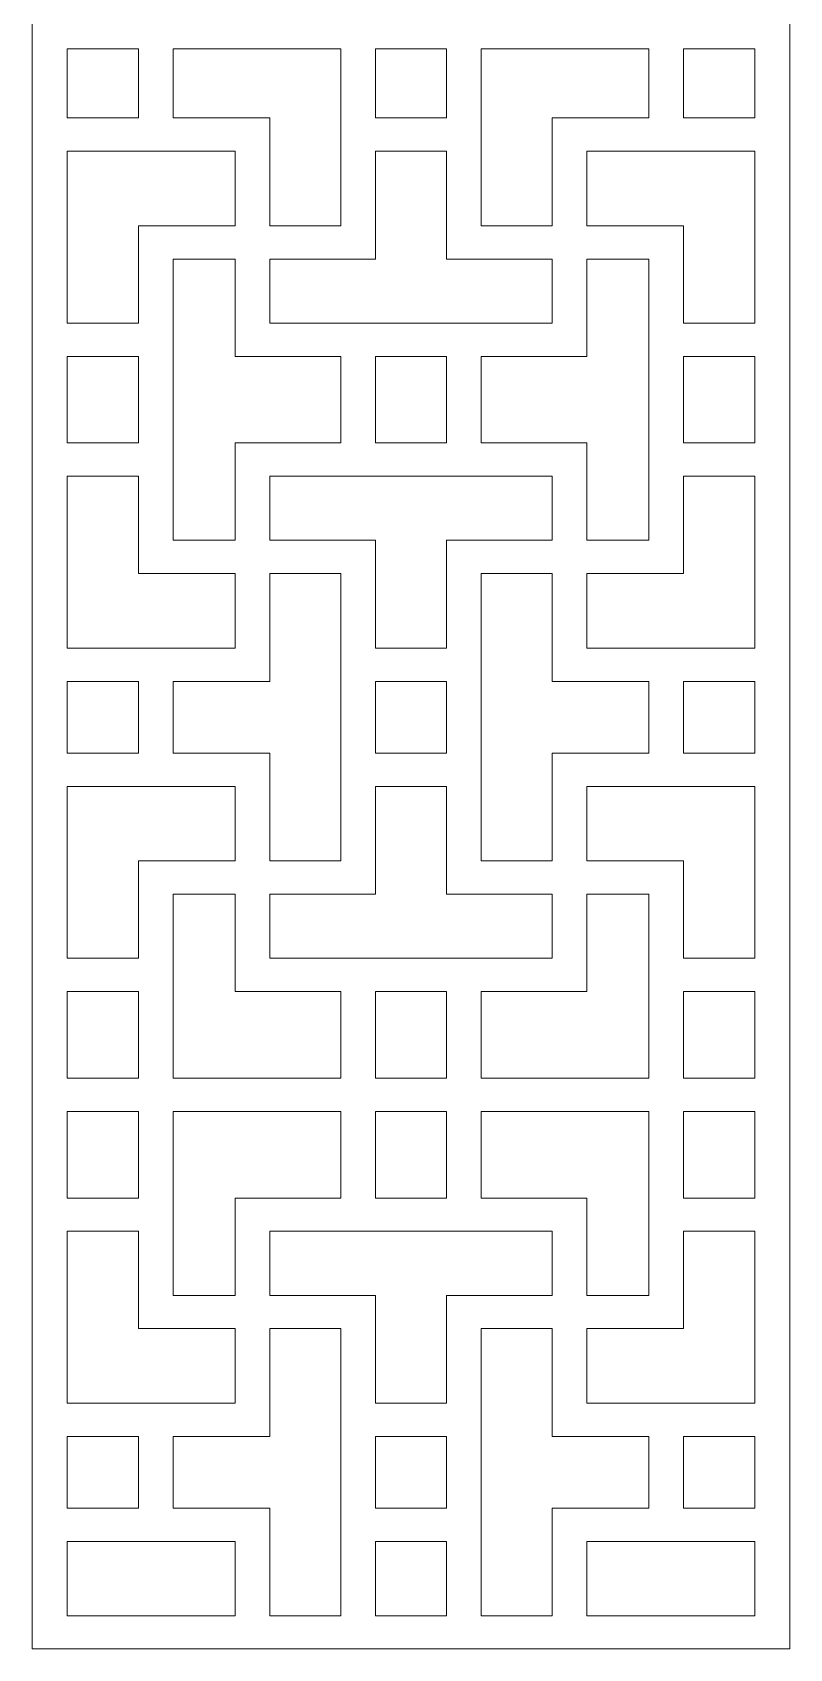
# Model space of a CAD drawing. Header units: centimetres. Extents: x -9.9 to -2, y -14.3 to 14.4.
# Drawn here: x -4.95 to -2.04, y -14.31 to -8.1 of the extents above; entities that cross this region are included whole.
import ezdxf

# ---------------------------------------------------------------- set-up
doc = ezdxf.new("R2010")
doc.units = ezdxf.units.CM
doc.header["$MEASUREMENT"] = 0
doc.layers.add('layer 1', color=7, linetype='Continuous')

msp = doc.modelspace()

# ---------------------------------------------------------------- linework, layer by layer
at = {"layer": 'layer 1', "color": 242, "lineweight": 9}
for points, knots in [([(-2.04274, -14.31177), (-2.04274, -14.31177), (-4.9542, -14.31177), (-4.9542, -14.31177), (-4.9542, -14.31177), (-4.9542, -14.31177), (-4.9542, 14.43681), (-4.9542, 14.43681), (-4.9542, 14.43681), (-4.9542, 14.43681), (-2.04274, 14.43681), (-2.04274, 14.43681), (-2.04274, 14.43681), (-2.04274, 14.43681), (-2.04274, -14.31177), (-2.04274, -14.31177)], [0, 0, 0, 0, 0.2, 0.2, 0.2, 0.2, 0.4, 0.4, 0.4, 0.4, 0.6, 0.6, 0.6, 0.6, 1, 1, 1, 1]), ([(-4.54567, -8.16564), (-4.54567, -8.16564), (-4.54567, -8.43054), (-4.54567, -8.43054), (-4.54567, -8.43054), (-4.54567, -8.43054), (-4.82065, -8.43054), (-4.82065, -8.43054), (-4.82065, -8.43054), (-4.82065, -8.43054), (-4.82065, -8.16564), (-4.82065, -8.16564), (-4.82065, -8.16564), (-4.82065, -8.16564), (-4.54567, -8.16564), (-4.54567, -8.16564)], [0, 0, 0, 0, 0.2, 0.2, 0.2, 0.2, 0.4, 0.4, 0.4, 0.4, 0.6, 0.6, 0.6, 0.6, 1, 1, 1, 1]), ([(-3.76856, -8.16564), (-3.76856, -8.16564), (-3.76856, -8.84498), (-3.76856, -8.84498), (-3.76856, -8.84498), (-3.76856, -8.84498), (-4.04064, -8.84498), (-4.04064, -8.84498), (-4.04064, -8.84498), (-4.04064, -8.84498), (-4.04064, -8.55845), (-4.04064, -8.55845), (-4.04064, -8.55845), (-4.04064, -8.55845), (-4.04064, -8.43054), (-4.04064, -8.43054), (-4.04064, -8.43054), (-4.04064, -8.43054), (-4.17419, -8.43054), (-4.17419, -8.43054), (-4.17419, -8.43054), (-4.17419, -8.43054), (-4.41212, -8.43054), (-4.41212, -8.43054), (-4.41212, -8.43054), (-4.41212, -8.43054), (-4.41212, -8.16564), (-4.41212, -8.16564), (-4.41212, -8.16564), (-4.41212, -8.16564), (-3.76856, -8.16564), (-3.76856, -8.16564)], [0, 0, 0, 0, 0.1111111, 0.1111111, 0.1111111, 0.1111111, 0.2222222, 0.2222222, 0.2222222, 0.2222222, 0.3333333, 0.3333333, 0.3333333, 0.3333333, 0.4444444, 0.4444444, 0.4444444, 0.4444444, 0.5555556, 0.5555556, 0.5555556, 0.5555556, 0.6666667, 0.6666667, 0.6666667, 0.6666667, 0.7777778, 0.7777778, 0.7777778, 0.7777778, 1, 1, 1, 1]), ([(-3.36193, -8.16564), (-3.36193, -8.16564), (-3.36193, -8.43054), (-3.36193, -8.43054), (-3.36193, -8.43054), (-3.36193, -8.43054), (-3.63501, -8.43054), (-3.63501, -8.43054), (-3.63501, -8.43054), (-3.63501, -8.43054), (-3.63501, -8.16564), (-3.63501, -8.16564), (-3.63501, -8.16564), (-3.63501, -8.16564), (-3.36193, -8.16564), (-3.36193, -8.16564)], [0, 0, 0, 0, 0.2, 0.2, 0.2, 0.2, 0.4, 0.4, 0.4, 0.4, 0.6, 0.6, 0.6, 0.6, 1, 1, 1, 1]), ([(-2.58481, -8.16564), (-2.58481, -8.16564), (-2.58481, -8.43054), (-2.58481, -8.43054), (-2.58481, -8.43054), (-2.58481, -8.43054), (-2.82274, -8.43054), (-2.82274, -8.43054), (-2.82274, -8.43054), (-2.82274, -8.43054), (-2.95629, -8.43054), (-2.95629, -8.43054), (-2.95629, -8.43054), (-2.95629, -8.43054), (-2.95629, -8.55845), (-2.95629, -8.55845), (-2.95629, -8.55845), (-2.95629, -8.55845), (-2.95629, -8.84498), (-2.95629, -8.84498), (-2.95629, -8.84498), (-2.95629, -8.84498), (-3.22838, -8.84498), (-3.22838, -8.84498), (-3.22838, -8.84498), (-3.22838, -8.84498), (-3.22838, -8.16564), (-3.22838, -8.16564), (-3.22838, -8.16564), (-3.22838, -8.16564), (-2.58481, -8.16564), (-2.58481, -8.16564)], [0, 0, 0, 0, 0.1111111, 0.1111111, 0.1111111, 0.1111111, 0.2222222, 0.2222222, 0.2222222, 0.2222222, 0.3333333, 0.3333333, 0.3333333, 0.3333333, 0.4444444, 0.4444444, 0.4444444, 0.4444444, 0.5555556, 0.5555556, 0.5555556, 0.5555556, 0.6666667, 0.6666667, 0.6666667, 0.6666667, 0.7777778, 0.7777778, 0.7777778, 0.7777778, 1, 1, 1, 1]), ([(-2.17629, -8.43054), (-2.17629, -8.43054), (-2.45126, -8.43054), (-2.45126, -8.43054), (-2.45126, -8.43054), (-2.45126, -8.43054), (-2.45126, -8.16564), (-2.45126, -8.16564), (-2.45126, -8.16564), (-2.45126, -8.16564), (-2.17629, -8.16564), (-2.17629, -8.16564), (-2.17629, -8.16564), (-2.17629, -8.16564), (-2.17629, -8.43054), (-2.17629, -8.43054)], [0, 0, 0, 0, 0.2, 0.2, 0.2, 0.2, 0.4, 0.4, 0.4, 0.4, 0.6, 0.6, 0.6, 0.6, 1, 1, 1, 1]), ([(-4.82065, -8.55845), (-4.82065, -8.55845), (-4.17419, -8.55845), (-4.17419, -8.55845), (-4.17419, -8.55845), (-4.17419, -8.55845), (-4.17419, -8.84498), (-4.17419, -8.84498), (-4.17419, -8.84498), (-4.17419, -8.84498), (-4.41212, -8.84498), (-4.41212, -8.84498), (-4.41212, -8.84498), (-4.41212, -8.84498), (-4.50039, -8.84498), (-4.50039, -8.84498), (-4.50039, -8.84498), (-4.50039, -8.84498), (-4.54567, -8.84498), (-4.54567, -8.84498), (-4.54567, -8.84498), (-4.54567, -8.84498), (-4.54567, -9.219), (-4.54567, -9.219), (-4.54567, -9.219), (-4.54567, -9.219), (-4.82065, -9.219), (-4.82065, -9.219), (-4.82065, -9.219), (-4.82065, -9.219), (-4.82065, -8.55845), (-4.82065, -8.55845)], [0, 0, 0, 0, 0.1111111, 0.1111111, 0.1111111, 0.1111111, 0.2222222, 0.2222222, 0.2222222, 0.2222222, 0.3333333, 0.3333333, 0.3333333, 0.3333333, 0.4444444, 0.4444444, 0.4444444, 0.4444444, 0.5555556, 0.5555556, 0.5555556, 0.5555556, 0.6666667, 0.6666667, 0.6666667, 0.6666667, 0.7777778, 0.7777778, 0.7777778, 0.7777778, 1, 1, 1, 1]), ([(-3.76856, -8.97288), (-3.76856, -8.97288), (-3.63501, -8.97288), (-3.63501, -8.97288), (-3.63501, -8.97288), (-3.63501, -8.97288), (-3.63501, -8.84498), (-3.63501, -8.84498), (-3.63501, -8.84498), (-3.63501, -8.84498), (-3.63501, -8.55845), (-3.63501, -8.55845), (-3.63501, -8.55845), (-3.63501, -8.55845), (-3.36193, -8.55845), (-3.36193, -8.55845), (-3.36193, -8.55845), (-3.36193, -8.55845), (-3.36193, -8.84498), (-3.36193, -8.84498), (-3.36193, -8.84498), (-3.36193, -8.84498), (-3.36193, -8.97288), (-3.36193, -8.97288), (-3.36193, -8.97288), (-3.36193, -8.97288), (-3.22838, -8.97288), (-3.22838, -8.97288), (-3.22838, -8.97288), (-3.22838, -8.97288), (-2.95629, -8.97288), (-2.95629, -8.97288), (-2.95629, -8.97288), (-2.95629, -8.97288), (-2.95629, -9.219), (-2.95629, -9.219), (-2.95629, -9.219), (-2.95629, -9.219), (-4.04064, -9.219), (-4.04064, -9.219), (-4.04064, -9.219), (-4.04064, -9.219), (-4.04064, -8.97288), (-4.04064, -8.97288), (-4.04064, -8.97288), (-4.04064, -8.97288), (-3.76856, -8.97288), (-3.76856, -8.97288)], [0, 0, 0, 0, 0.0769231, 0.0769231, 0.0769231, 0.0769231, 0.1538462, 0.1538462, 0.1538462, 0.1538462, 0.2307692, 0.2307692, 0.2307692, 0.2307692, 0.3076923, 0.3076923, 0.3076923, 0.3076923, 0.3846154, 0.3846154, 0.3846154, 0.3846154, 0.4615385, 0.4615385, 0.4615385, 0.4615385, 0.5384615, 0.5384615, 0.5384615, 0.5384615, 0.6153846, 0.6153846, 0.6153846, 0.6153846, 0.6923077, 0.6923077, 0.6923077, 0.6923077, 0.7692308, 0.7692308, 0.7692308, 0.7692308, 0.8461538, 0.8461538, 0.8461538, 0.8461538, 1, 1, 1, 1]), ([(-2.17629, -9.219), (-2.17629, -9.219), (-2.45126, -9.219), (-2.45126, -9.219), (-2.45126, -9.219), (-2.45126, -9.219), (-2.45126, -8.84498), (-2.45126, -8.84498), (-2.45126, -8.84498), (-2.45126, -8.84498), (-2.53049, -8.84498), (-2.53049, -8.84498), (-2.53049, -8.84498), (-2.53049, -8.84498), (-2.58481, -8.84498), (-2.58481, -8.84498), (-2.58481, -8.84498), (-2.58481, -8.84498), (-2.82274, -8.84498), (-2.82274, -8.84498), (-2.82274, -8.84498), (-2.82274, -8.84498), (-2.82274, -8.55845), (-2.82274, -8.55845), (-2.82274, -8.55845), (-2.82274, -8.55845), (-2.17629, -8.55845), (-2.17629, -8.55845), (-2.17629, -8.55845), (-2.17629, -8.55845), (-2.17629, -9.219), (-2.17629, -9.219)], [0, 0, 0, 0, 0.1111111, 0.1111111, 0.1111111, 0.1111111, 0.2222222, 0.2222222, 0.2222222, 0.2222222, 0.3333333, 0.3333333, 0.3333333, 0.3333333, 0.4444444, 0.4444444, 0.4444444, 0.4444444, 0.5555556, 0.5555556, 0.5555556, 0.5555556, 0.6666667, 0.6666667, 0.6666667, 0.6666667, 0.7777778, 0.7777778, 0.7777778, 0.7777778, 1, 1, 1, 1]), ([(-4.41212, -10.05347), (-4.41212, -10.05347), (-4.41212, -8.97288), (-4.41212, -8.97288), (-4.41212, -8.97288), (-4.41212, -8.97288), (-4.17419, -8.97288), (-4.17419, -8.97288), (-4.17419, -8.97288), (-4.17419, -8.97288), (-4.17419, -9.219), (-4.17419, -9.219), (-4.17419, -9.219), (-4.17419, -9.219), (-4.17419, -9.3469), (-4.17419, -9.3469), (-4.17419, -9.3469), (-4.17419, -9.3469), (-4.04064, -9.3469), (-4.04064, -9.3469), (-4.04064, -9.3469), (-4.04064, -9.3469), (-3.76856, -9.3469), (-3.76856, -9.3469), (-3.76856, -9.3469), (-3.76856, -9.3469), (-3.76856, -9.67945), (-3.76856, -9.67945), (-3.76856, -9.67945), (-3.76856, -9.67945), (-4.04064, -9.67945), (-4.04064, -9.67945), (-4.04064, -9.67945), (-4.04064, -9.67945), (-4.17419, -9.67945), (-4.17419, -9.67945), (-4.17419, -9.67945), (-4.17419, -9.67945), (-4.17419, -9.80735), (-4.17419, -9.80735), (-4.17419, -9.80735), (-4.17419, -9.80735), (-4.17419, -10.05347), (-4.17419, -10.05347), (-4.17419, -10.05347), (-4.17419, -10.05347), (-4.41212, -10.05347), (-4.41212, -10.05347)], [0, 0, 0, 0, 0.0769231, 0.0769231, 0.0769231, 0.0769231, 0.1538462, 0.1538462, 0.1538462, 0.1538462, 0.2307692, 0.2307692, 0.2307692, 0.2307692, 0.3076923, 0.3076923, 0.3076923, 0.3076923, 0.3846154, 0.3846154, 0.3846154, 0.3846154, 0.4615385, 0.4615385, 0.4615385, 0.4615385, 0.5384615, 0.5384615, 0.5384615, 0.5384615, 0.6153846, 0.6153846, 0.6153846, 0.6153846, 0.6923077, 0.6923077, 0.6923077, 0.6923077, 0.7692308, 0.7692308, 0.7692308, 0.7692308, 0.8461538, 0.8461538, 0.8461538, 0.8461538, 1, 1, 1, 1]), ([(-2.82274, -10.05347), (-2.82274, -10.05347), (-2.82274, -9.80735), (-2.82274, -9.80735), (-2.82274, -9.80735), (-2.82274, -9.80735), (-2.82274, -9.67945), (-2.82274, -9.67945), (-2.82274, -9.67945), (-2.82274, -9.67945), (-2.95629, -9.67945), (-2.95629, -9.67945), (-2.95629, -9.67945), (-2.95629, -9.67945), (-3.22838, -9.67945), (-3.22838, -9.67945), (-3.22838, -9.67945), (-3.22838, -9.67945), (-3.22838, -9.3469), (-3.22838, -9.3469), (-3.22838, -9.3469), (-3.22838, -9.3469), (-2.95629, -9.3469), (-2.95629, -9.3469), (-2.95629, -9.3469), (-2.95629, -9.3469), (-2.82274, -9.3469), (-2.82274, -9.3469), (-2.82274, -9.3469), (-2.82274, -9.3469), (-2.82274, -9.219), (-2.82274, -9.219), (-2.82274, -9.219), (-2.82274, -9.219), (-2.82274, -8.97288), (-2.82274, -8.97288), (-2.82274, -8.97288), (-2.82274, -8.97288), (-2.58481, -8.97288), (-2.58481, -8.97288), (-2.58481, -8.97288), (-2.58481, -8.97288), (-2.58481, -10.05347), (-2.58481, -10.05347), (-2.58481, -10.05347), (-2.58481, -10.05347), (-2.82274, -10.05347), (-2.82274, -10.05347)], [0, 0, 0, 0, 0.0769231, 0.0769231, 0.0769231, 0.0769231, 0.1538462, 0.1538462, 0.1538462, 0.1538462, 0.2307692, 0.2307692, 0.2307692, 0.2307692, 0.3076923, 0.3076923, 0.3076923, 0.3076923, 0.3846154, 0.3846154, 0.3846154, 0.3846154, 0.4615385, 0.4615385, 0.4615385, 0.4615385, 0.5384615, 0.5384615, 0.5384615, 0.5384615, 0.6153846, 0.6153846, 0.6153846, 0.6153846, 0.6923077, 0.6923077, 0.6923077, 0.6923077, 0.7692308, 0.7692308, 0.7692308, 0.7692308, 0.8461538, 0.8461538, 0.8461538, 0.8461538, 1, 1, 1, 1]), ([(-4.82065, -9.3469), (-4.82065, -9.3469), (-4.54567, -9.3469), (-4.54567, -9.3469), (-4.54567, -9.3469), (-4.54567, -9.3469), (-4.54567, -9.67945), (-4.54567, -9.67945), (-4.54567, -9.67945), (-4.54567, -9.67945), (-4.82065, -9.67945), (-4.82065, -9.67945), (-4.82065, -9.67945), (-4.82065, -9.67945), (-4.82065, -9.3469), (-4.82065, -9.3469)], [0, 0, 0, 0, 0.2, 0.2, 0.2, 0.2, 0.4, 0.4, 0.4, 0.4, 0.6, 0.6, 0.6, 0.6, 1, 1, 1, 1]), ([(-3.63501, -9.67945), (-3.63501, -9.67945), (-3.63501, -9.3469), (-3.63501, -9.3469), (-3.63501, -9.3469), (-3.63501, -9.3469), (-3.36193, -9.3469), (-3.36193, -9.3469), (-3.36193, -9.3469), (-3.36193, -9.3469), (-3.36193, -9.67945), (-3.36193, -9.67945), (-3.36193, -9.67945), (-3.36193, -9.67945), (-3.63501, -9.67945), (-3.63501, -9.67945)], [0, 0, 0, 0, 0.2, 0.2, 0.2, 0.2, 0.4, 0.4, 0.4, 0.4, 0.6, 0.6, 0.6, 0.6, 1, 1, 1, 1]), ([(-2.17629, -9.67945), (-2.17629, -9.67945), (-2.45126, -9.67945), (-2.45126, -9.67945), (-2.45126, -9.67945), (-2.45126, -9.67945), (-2.45126, -9.3469), (-2.45126, -9.3469), (-2.45126, -9.3469), (-2.45126, -9.3469), (-2.17629, -9.3469), (-2.17629, -9.3469), (-2.17629, -9.3469), (-2.17629, -9.3469), (-2.17629, -9.67945), (-2.17629, -9.67945)], [0, 0, 0, 0, 0.2, 0.2, 0.2, 0.2, 0.4, 0.4, 0.4, 0.4, 0.6, 0.6, 0.6, 0.6, 1, 1, 1, 1]), ([(-4.82065, -9.80735), (-4.82065, -9.80735), (-4.54567, -9.80735), (-4.54567, -9.80735), (-4.54567, -9.80735), (-4.54567, -9.80735), (-4.54567, -10.05347), (-4.54567, -10.05347), (-4.54567, -10.05347), (-4.54567, -10.05347), (-4.54567, -10.15171), (-4.54567, -10.15171), (-4.54567, -10.15171), (-4.54567, -10.15171), (-4.54567, -10.18137), (-4.54567, -10.18137), (-4.54567, -10.18137), (-4.54567, -10.18137), (-4.17419, -10.18137), (-4.17419, -10.18137), (-4.17419, -10.18137), (-4.17419, -10.18137), (-4.17419, -10.4679), (-4.17419, -10.4679), (-4.17419, -10.4679), (-4.17419, -10.4679), (-4.82065, -10.4679), (-4.82065, -10.4679), (-4.82065, -10.4679), (-4.82065, -10.4679), (-4.82065, -9.80735), (-4.82065, -9.80735)], [0, 0, 0, 0, 0.1111111, 0.1111111, 0.1111111, 0.1111111, 0.2222222, 0.2222222, 0.2222222, 0.2222222, 0.3333333, 0.3333333, 0.3333333, 0.3333333, 0.4444444, 0.4444444, 0.4444444, 0.4444444, 0.5555556, 0.5555556, 0.5555556, 0.5555556, 0.6666667, 0.6666667, 0.6666667, 0.6666667, 0.7777778, 0.7777778, 0.7777778, 0.7777778, 1, 1, 1, 1]), ([(-4.04064, -10.05347), (-4.04064, -10.05347), (-4.04064, -9.80735), (-4.04064, -9.80735), (-4.04064, -9.80735), (-4.04064, -9.80735), (-2.95629, -9.80735), (-2.95629, -9.80735), (-2.95629, -9.80735), (-2.95629, -9.80735), (-2.95629, -10.05347), (-2.95629, -10.05347), (-2.95629, -10.05347), (-2.95629, -10.05347), (-3.36193, -10.05347), (-3.36193, -10.05347), (-3.36193, -10.05347), (-3.36193, -10.05347), (-3.36193, -10.06517), (-3.36193, -10.06517), (-3.36193, -10.06517), (-3.36193, -10.06517), (-3.36193, -10.18137), (-3.36193, -10.18137), (-3.36193, -10.18137), (-3.36193, -10.18137), (-3.36193, -10.4679), (-3.36193, -10.4679), (-3.36193, -10.4679), (-3.36193, -10.4679), (-3.63501, -10.4679), (-3.63501, -10.4679), (-3.63501, -10.4679), (-3.63501, -10.4679), (-3.63501, -10.18137), (-3.63501, -10.18137), (-3.63501, -10.18137), (-3.63501, -10.18137), (-3.63501, -10.06517), (-3.63501, -10.06517), (-3.63501, -10.06517), (-3.63501, -10.06517), (-3.63501, -10.05347), (-3.63501, -10.05347), (-3.63501, -10.05347), (-3.63501, -10.05347), (-4.04064, -10.05347), (-4.04064, -10.05347)], [0, 0, 0, 0, 0.0769231, 0.0769231, 0.0769231, 0.0769231, 0.1538462, 0.1538462, 0.1538462, 0.1538462, 0.2307692, 0.2307692, 0.2307692, 0.2307692, 0.3076923, 0.3076923, 0.3076923, 0.3076923, 0.3846154, 0.3846154, 0.3846154, 0.3846154, 0.4615385, 0.4615385, 0.4615385, 0.4615385, 0.5384615, 0.5384615, 0.5384615, 0.5384615, 0.6153846, 0.6153846, 0.6153846, 0.6153846, 0.6923077, 0.6923077, 0.6923077, 0.6923077, 0.7692308, 0.7692308, 0.7692308, 0.7692308, 0.8461538, 0.8461538, 0.8461538, 0.8461538, 1, 1, 1, 1]), ([(-2.17629, -10.4679), (-2.17629, -10.4679), (-2.82274, -10.4679), (-2.82274, -10.4679), (-2.82274, -10.4679), (-2.82274, -10.4679), (-2.82274, -10.18137), (-2.82274, -10.18137), (-2.82274, -10.18137), (-2.82274, -10.18137), (-2.45126, -10.18137), (-2.45126, -10.18137), (-2.45126, -10.18137), (-2.45126, -10.18137), (-2.45126, -10.15171), (-2.45126, -10.15171), (-2.45126, -10.15171), (-2.45126, -10.15171), (-2.45126, -10.05347), (-2.45126, -10.05347), (-2.45126, -10.05347), (-2.45126, -10.05347), (-2.45126, -9.80735), (-2.45126, -9.80735), (-2.45126, -9.80735), (-2.45126, -9.80735), (-2.17629, -9.80735), (-2.17629, -9.80735), (-2.17629, -9.80735), (-2.17629, -9.80735), (-2.17629, -10.4679), (-2.17629, -10.4679)], [0, 0, 0, 0, 0.1111111, 0.1111111, 0.1111111, 0.1111111, 0.2222222, 0.2222222, 0.2222222, 0.2222222, 0.3333333, 0.3333333, 0.3333333, 0.3333333, 0.4444444, 0.4444444, 0.4444444, 0.4444444, 0.5555556, 0.5555556, 0.5555556, 0.5555556, 0.6666667, 0.6666667, 0.6666667, 0.6666667, 0.7777778, 0.7777778, 0.7777778, 0.7777778, 1, 1, 1, 1]), ([(-3.76856, -11.28537), (-3.76856, -11.28537), (-4.04064, -11.28537), (-4.04064, -11.28537), (-4.04064, -11.28537), (-4.04064, -11.28537), (-4.04064, -10.99884), (-4.04064, -10.99884), (-4.04064, -10.99884), (-4.04064, -10.99884), (-4.04064, -10.87093), (-4.04064, -10.87093), (-4.04064, -10.87093), (-4.04064, -10.87093), (-4.17419, -10.87093), (-4.17419, -10.87093), (-4.17419, -10.87093), (-4.17419, -10.87093), (-4.41212, -10.87093), (-4.41212, -10.87093), (-4.41212, -10.87093), (-4.41212, -10.87093), (-4.41212, -10.5958), (-4.41212, -10.5958), (-4.41212, -10.5958), (-4.41212, -10.5958), (-4.17419, -10.5958), (-4.17419, -10.5958), (-4.17419, -10.5958), (-4.17419, -10.5958), (-4.04064, -10.5958), (-4.04064, -10.5958), (-4.04064, -10.5958), (-4.04064, -10.5958), (-4.04064, -10.4679), (-4.04064, -10.4679), (-4.04064, -10.4679), (-4.04064, -10.4679), (-4.04064, -10.18137), (-4.04064, -10.18137), (-4.04064, -10.18137), (-4.04064, -10.18137), (-3.76856, -10.18137), (-3.76856, -10.18137), (-3.76856, -10.18137), (-3.76856, -10.18137), (-3.76856, -11.28537), (-3.76856, -11.28537)], [0, 0, 0, 0, 0.0769231, 0.0769231, 0.0769231, 0.0769231, 0.1538462, 0.1538462, 0.1538462, 0.1538462, 0.2307692, 0.2307692, 0.2307692, 0.2307692, 0.3076923, 0.3076923, 0.3076923, 0.3076923, 0.3846154, 0.3846154, 0.3846154, 0.3846154, 0.4615385, 0.4615385, 0.4615385, 0.4615385, 0.5384615, 0.5384615, 0.5384615, 0.5384615, 0.6153846, 0.6153846, 0.6153846, 0.6153846, 0.6923077, 0.6923077, 0.6923077, 0.6923077, 0.7692308, 0.7692308, 0.7692308, 0.7692308, 0.8461538, 0.8461538, 0.8461538, 0.8461538, 1, 1, 1, 1]), ([(-2.95629, -11.28537), (-2.95629, -11.28537), (-3.22838, -11.28537), (-3.22838, -11.28537), (-3.22838, -11.28537), (-3.22838, -11.28537), (-3.22838, -10.18137), (-3.22838, -10.18137), (-3.22838, -10.18137), (-3.22838, -10.18137), (-2.95629, -10.18137), (-2.95629, -10.18137), (-2.95629, -10.18137), (-2.95629, -10.18137), (-2.95629, -10.4679), (-2.95629, -10.4679), (-2.95629, -10.4679), (-2.95629, -10.4679), (-2.95629, -10.5958), (-2.95629, -10.5958), (-2.95629, -10.5958), (-2.95629, -10.5958), (-2.82274, -10.5958), (-2.82274, -10.5958), (-2.82274, -10.5958), (-2.82274, -10.5958), (-2.58481, -10.5958), (-2.58481, -10.5958), (-2.58481, -10.5958), (-2.58481, -10.5958), (-2.58481, -10.87093), (-2.58481, -10.87093), (-2.58481, -10.87093), (-2.58481, -10.87093), (-2.82274, -10.87093), (-2.82274, -10.87093), (-2.82274, -10.87093), (-2.82274, -10.87093), (-2.95629, -10.87093), (-2.95629, -10.87093), (-2.95629, -10.87093), (-2.95629, -10.87093), (-2.95629, -10.99884), (-2.95629, -10.99884), (-2.95629, -10.99884), (-2.95629, -10.99884), (-2.95629, -11.28537), (-2.95629, -11.28537)], [0, 0, 0, 0, 0.0769231, 0.0769231, 0.0769231, 0.0769231, 0.1538462, 0.1538462, 0.1538462, 0.1538462, 0.2307692, 0.2307692, 0.2307692, 0.2307692, 0.3076923, 0.3076923, 0.3076923, 0.3076923, 0.3846154, 0.3846154, 0.3846154, 0.3846154, 0.4615385, 0.4615385, 0.4615385, 0.4615385, 0.5384615, 0.5384615, 0.5384615, 0.5384615, 0.6153846, 0.6153846, 0.6153846, 0.6153846, 0.6923077, 0.6923077, 0.6923077, 0.6923077, 0.7692308, 0.7692308, 0.7692308, 0.7692308, 0.8461538, 0.8461538, 0.8461538, 0.8461538, 1, 1, 1, 1]), ([(-4.82065, -10.5958), (-4.82065, -10.5958), (-4.54567, -10.5958), (-4.54567, -10.5958), (-4.54567, -10.5958), (-4.54567, -10.5958), (-4.54567, -10.87093), (-4.54567, -10.87093), (-4.54567, -10.87093), (-4.54567, -10.87093), (-4.82065, -10.87093), (-4.82065, -10.87093), (-4.82065, -10.87093), (-4.82065, -10.87093), (-4.82065, -10.5958), (-4.82065, -10.5958)], [0, 0, 0, 0, 0.2, 0.2, 0.2, 0.2, 0.4, 0.4, 0.4, 0.4, 0.6, 0.6, 0.6, 0.6, 1, 1, 1, 1]), ([(-3.63501, -10.87093), (-3.63501, -10.87093), (-3.36193, -10.87093), (-3.36193, -10.87093), (-3.36193, -10.87093), (-3.36193, -10.87093), (-3.36193, -10.5958), (-3.36193, -10.5958), (-3.36193, -10.5958), (-3.36193, -10.5958), (-3.63501, -10.5958), (-3.63501, -10.5958), (-3.63501, -10.5958), (-3.63501, -10.5958), (-3.63501, -10.87093), (-3.63501, -10.87093)], [0, 0, 0, 0, 0.2, 0.2, 0.2, 0.2, 0.4, 0.4, 0.4, 0.4, 0.6, 0.6, 0.6, 0.6, 1, 1, 1, 1]), ([(-2.17629, -10.87093), (-2.17629, -10.87093), (-2.45126, -10.87093), (-2.45126, -10.87093), (-2.45126, -10.87093), (-2.45126, -10.87093), (-2.45126, -10.5958), (-2.45126, -10.5958), (-2.45126, -10.5958), (-2.45126, -10.5958), (-2.17629, -10.5958), (-2.17629, -10.5958), (-2.17629, -10.5958), (-2.17629, -10.5958), (-2.17629, -10.87093), (-2.17629, -10.87093)], [0, 0, 0, 0, 0.2, 0.2, 0.2, 0.2, 0.4, 0.4, 0.4, 0.4, 0.6, 0.6, 0.6, 0.6, 1, 1, 1, 1]), ([(-4.82065, -10.99884), (-4.82065, -10.99884), (-4.17419, -10.99884), (-4.17419, -10.99884), (-4.17419, -10.99884), (-4.17419, -10.99884), (-4.17419, -11.28537), (-4.17419, -11.28537), (-4.17419, -11.28537), (-4.17419, -11.28537), (-4.41212, -11.28537), (-4.41212, -11.28537), (-4.41212, -11.28537), (-4.41212, -11.28537), (-4.50039, -11.28537), (-4.50039, -11.28537), (-4.50039, -11.28537), (-4.50039, -11.28537), (-4.54567, -11.28537), (-4.54567, -11.28537), (-4.54567, -11.28537), (-4.54567, -11.28537), (-4.54567, -11.65939), (-4.54567, -11.65939), (-4.54567, -11.65939), (-4.54567, -11.65939), (-4.82065, -11.65939), (-4.82065, -11.65939), (-4.82065, -11.65939), (-4.82065, -11.65939), (-4.82065, -10.99884), (-4.82065, -10.99884)], [0, 0, 0, 0, 0.1111111, 0.1111111, 0.1111111, 0.1111111, 0.2222222, 0.2222222, 0.2222222, 0.2222222, 0.3333333, 0.3333333, 0.3333333, 0.3333333, 0.4444444, 0.4444444, 0.4444444, 0.4444444, 0.5555556, 0.5555556, 0.5555556, 0.5555556, 0.6666667, 0.6666667, 0.6666667, 0.6666667, 0.7777778, 0.7777778, 0.7777778, 0.7777778, 1, 1, 1, 1]), ([(-4.04064, -11.41327), (-4.04064, -11.41327), (-3.76856, -11.41327), (-3.76856, -11.41327), (-3.76856, -11.41327), (-3.76856, -11.41327), (-3.63501, -11.41327), (-3.63501, -11.41327), (-3.63501, -11.41327), (-3.63501, -11.41327), (-3.63501, -11.28537), (-3.63501, -11.28537), (-3.63501, -11.28537), (-3.63501, -11.28537), (-3.63501, -10.99884), (-3.63501, -10.99884), (-3.63501, -10.99884), (-3.63501, -10.99884), (-3.36193, -10.99884), (-3.36193, -10.99884), (-3.36193, -10.99884), (-3.36193, -10.99884), (-3.36193, -11.28537), (-3.36193, -11.28537), (-3.36193, -11.28537), (-3.36193, -11.28537), (-3.36193, -11.41327), (-3.36193, -11.41327), (-3.36193, -11.41327), (-3.36193, -11.41327), (-3.22838, -11.41327), (-3.22838, -11.41327), (-3.22838, -11.41327), (-3.22838, -11.41327), (-2.95629, -11.41327), (-2.95629, -11.41327), (-2.95629, -11.41327), (-2.95629, -11.41327), (-2.95629, -11.65939), (-2.95629, -11.65939), (-2.95629, -11.65939), (-2.95629, -11.65939), (-4.04064, -11.65939), (-4.04064, -11.65939), (-4.04064, -11.65939), (-4.04064, -11.65939), (-4.04064, -11.41327), (-4.04064, -11.41327)], [0, 0, 0, 0, 0.0769231, 0.0769231, 0.0769231, 0.0769231, 0.1538462, 0.1538462, 0.1538462, 0.1538462, 0.2307692, 0.2307692, 0.2307692, 0.2307692, 0.3076923, 0.3076923, 0.3076923, 0.3076923, 0.3846154, 0.3846154, 0.3846154, 0.3846154, 0.4615385, 0.4615385, 0.4615385, 0.4615385, 0.5384615, 0.5384615, 0.5384615, 0.5384615, 0.6153846, 0.6153846, 0.6153846, 0.6153846, 0.6923077, 0.6923077, 0.6923077, 0.6923077, 0.7692308, 0.7692308, 0.7692308, 0.7692308, 0.8461538, 0.8461538, 0.8461538, 0.8461538, 1, 1, 1, 1]), ([(-2.17629, -11.65939), (-2.17629, -11.65939), (-2.45126, -11.65939), (-2.45126, -11.65939), (-2.45126, -11.65939), (-2.45126, -11.65939), (-2.45126, -11.41327), (-2.45126, -11.41327), (-2.45126, -11.41327), (-2.45126, -11.41327), (-2.45126, -11.28537), (-2.45126, -11.28537), (-2.45126, -11.28537), (-2.45126, -11.28537), (-2.58481, -11.28537), (-2.58481, -11.28537), (-2.58481, -11.28537), (-2.58481, -11.28537), (-2.82274, -11.28537), (-2.82274, -11.28537), (-2.82274, -11.28537), (-2.82274, -11.28537), (-2.82274, -10.99884), (-2.82274, -10.99884), (-2.82274, -10.99884), (-2.82274, -10.99884), (-2.17629, -10.99884), (-2.17629, -10.99884), (-2.17629, -10.99884), (-2.17629, -10.99884), (-2.17629, -11.65939), (-2.17629, -11.65939)], [0, 0, 0, 0, 0.1111111, 0.1111111, 0.1111111, 0.1111111, 0.2222222, 0.2222222, 0.2222222, 0.2222222, 0.3333333, 0.3333333, 0.3333333, 0.3333333, 0.4444444, 0.4444444, 0.4444444, 0.4444444, 0.5555556, 0.5555556, 0.5555556, 0.5555556, 0.6666667, 0.6666667, 0.6666667, 0.6666667, 0.7777778, 0.7777778, 0.7777778, 0.7777778, 1, 1, 1, 1]), ([(-4.41212, -12.11983), (-4.41212, -12.11983), (-3.76856, -12.11983), (-3.76856, -12.11983), (-3.76856, -12.11983), (-3.76856, -12.11983), (-3.76856, -11.78729), (-3.76856, -11.78729), (-3.76856, -11.78729), (-3.76856, -11.78729), (-4.04064, -11.78729), (-4.04064, -11.78729), (-4.04064, -11.78729), (-4.04064, -11.78729), (-4.17419, -11.78729), (-4.17419, -11.78729), (-4.17419, -11.78729), (-4.17419, -11.78729), (-4.17419, -11.65939), (-4.17419, -11.65939), (-4.17419, -11.65939), (-4.17419, -11.65939), (-4.17419, -11.41327), (-4.17419, -11.41327), (-4.17419, -11.41327), (-4.17419, -11.41327), (-4.41212, -11.41327), (-4.41212, -11.41327), (-4.41212, -11.41327), (-4.41212, -11.41327), (-4.41212, -12.11983), (-4.41212, -12.11983)], [0, 0, 0, 0, 0.1111111, 0.1111111, 0.1111111, 0.1111111, 0.2222222, 0.2222222, 0.2222222, 0.2222222, 0.3333333, 0.3333333, 0.3333333, 0.3333333, 0.4444444, 0.4444444, 0.4444444, 0.4444444, 0.5555556, 0.5555556, 0.5555556, 0.5555556, 0.6666667, 0.6666667, 0.6666667, 0.6666667, 0.7777778, 0.7777778, 0.7777778, 0.7777778, 1, 1, 1, 1]), ([(-3.22838, -12.11983), (-3.22838, -12.11983), (-2.58481, -12.11983), (-2.58481, -12.11983), (-2.58481, -12.11983), (-2.58481, -12.11983), (-2.58481, -11.41327), (-2.58481, -11.41327), (-2.58481, -11.41327), (-2.58481, -11.41327), (-2.82274, -11.41327), (-2.82274, -11.41327), (-2.82274, -11.41327), (-2.82274, -11.41327), (-2.82274, -11.65939), (-2.82274, -11.65939), (-2.82274, -11.65939), (-2.82274, -11.65939), (-2.82274, -11.78729), (-2.82274, -11.78729), (-2.82274, -11.78729), (-2.82274, -11.78729), (-2.95629, -11.78729), (-2.95629, -11.78729), (-2.95629, -11.78729), (-2.95629, -11.78729), (-3.22838, -11.78729), (-3.22838, -11.78729), (-3.22838, -11.78729), (-3.22838, -11.78729), (-3.22838, -12.11983), (-3.22838, -12.11983)], [0, 0, 0, 0, 0.1111111, 0.1111111, 0.1111111, 0.1111111, 0.2222222, 0.2222222, 0.2222222, 0.2222222, 0.3333333, 0.3333333, 0.3333333, 0.3333333, 0.4444444, 0.4444444, 0.4444444, 0.4444444, 0.5555556, 0.5555556, 0.5555556, 0.5555556, 0.6666667, 0.6666667, 0.6666667, 0.6666667, 0.7777778, 0.7777778, 0.7777778, 0.7777778, 1, 1, 1, 1]), ([(-4.82065, -12.11983), (-4.82065, -12.11983), (-4.54567, -12.11983), (-4.54567, -12.11983), (-4.54567, -12.11983), (-4.54567, -12.11983), (-4.54567, -11.78729), (-4.54567, -11.78729), (-4.54567, -11.78729), (-4.54567, -11.78729), (-4.82065, -11.78729), (-4.82065, -11.78729), (-4.82065, -11.78729), (-4.82065, -11.78729), (-4.82065, -12.11983), (-4.82065, -12.11983)], [0, 0, 0, 0, 0.2, 0.2, 0.2, 0.2, 0.4, 0.4, 0.4, 0.4, 0.6, 0.6, 0.6, 0.6, 1, 1, 1, 1]), ([(-3.63501, -12.11983), (-3.63501, -12.11983), (-3.36193, -12.11983), (-3.36193, -12.11983), (-3.36193, -12.11983), (-3.36193, -12.11983), (-3.36193, -11.78729), (-3.36193, -11.78729), (-3.36193, -11.78729), (-3.36193, -11.78729), (-3.63501, -11.78729), (-3.63501, -11.78729), (-3.63501, -11.78729), (-3.63501, -11.78729), (-3.63501, -12.11983), (-3.63501, -12.11983)], [0, 0, 0, 0, 0.2, 0.2, 0.2, 0.2, 0.4, 0.4, 0.4, 0.4, 0.6, 0.6, 0.6, 0.6, 1, 1, 1, 1]), ([(-2.45126, -12.11983), (-2.45126, -12.11983), (-2.17629, -12.11983), (-2.17629, -12.11983), (-2.17629, -12.11983), (-2.17629, -12.11983), (-2.17629, -11.78729), (-2.17629, -11.78729), (-2.17629, -11.78729), (-2.17629, -11.78729), (-2.45126, -11.78729), (-2.45126, -11.78729), (-2.45126, -11.78729), (-2.45126, -11.78729), (-2.45126, -12.11983), (-2.45126, -12.11983)], [0, 0, 0, 0, 0.2, 0.2, 0.2, 0.2, 0.4, 0.4, 0.4, 0.4, 0.6, 0.6, 0.6, 0.6, 1, 1, 1, 1]), ([(-4.82065, -12.24774), (-4.82065, -12.24774), (-4.54567, -12.24774), (-4.54567, -12.24774), (-4.54567, -12.24774), (-4.54567, -12.24774), (-4.54567, -12.58028), (-4.54567, -12.58028), (-4.54567, -12.58028), (-4.54567, -12.58028), (-4.82065, -12.58028), (-4.82065, -12.58028), (-4.82065, -12.58028), (-4.82065, -12.58028), (-4.82065, -12.24774), (-4.82065, -12.24774)], [0, 0, 0, 0, 0.2, 0.2, 0.2, 0.2, 0.4, 0.4, 0.4, 0.4, 0.6, 0.6, 0.6, 0.6, 1, 1, 1, 1]), ([(-4.41212, -12.24774), (-4.41212, -12.24774), (-3.76856, -12.24774), (-3.76856, -12.24774), (-3.76856, -12.24774), (-3.76856, -12.24774), (-3.76856, -12.58028), (-3.76856, -12.58028), (-3.76856, -12.58028), (-3.76856, -12.58028), (-4.04064, -12.58028), (-4.04064, -12.58028), (-4.04064, -12.58028), (-4.04064, -12.58028), (-4.17419, -12.58028), (-4.17419, -12.58028), (-4.17419, -12.58028), (-4.17419, -12.58028), (-4.17419, -12.70819), (-4.17419, -12.70819), (-4.17419, -12.70819), (-4.17419, -12.70819), (-4.17419, -12.9543), (-4.17419, -12.9543), (-4.17419, -12.9543), (-4.17419, -12.9543), (-4.41212, -12.9543), (-4.41212, -12.9543), (-4.41212, -12.9543), (-4.41212, -12.9543), (-4.41212, -12.24774), (-4.41212, -12.24774)], [0, 0, 0, 0, 0.1111111, 0.1111111, 0.1111111, 0.1111111, 0.2222222, 0.2222222, 0.2222222, 0.2222222, 0.3333333, 0.3333333, 0.3333333, 0.3333333, 0.4444444, 0.4444444, 0.4444444, 0.4444444, 0.5555556, 0.5555556, 0.5555556, 0.5555556, 0.6666667, 0.6666667, 0.6666667, 0.6666667, 0.7777778, 0.7777778, 0.7777778, 0.7777778, 1, 1, 1, 1]), ([(-3.63501, -12.24774), (-3.63501, -12.24774), (-3.36193, -12.24774), (-3.36193, -12.24774), (-3.36193, -12.24774), (-3.36193, -12.24774), (-3.36193, -12.58028), (-3.36193, -12.58028), (-3.36193, -12.58028), (-3.36193, -12.58028), (-3.63501, -12.58028), (-3.63501, -12.58028), (-3.63501, -12.58028), (-3.63501, -12.58028), (-3.63501, -12.24774), (-3.63501, -12.24774)], [0, 0, 0, 0, 0.2, 0.2, 0.2, 0.2, 0.4, 0.4, 0.4, 0.4, 0.6, 0.6, 0.6, 0.6, 1, 1, 1, 1]), ([(-3.22838, -12.24774), (-3.22838, -12.24774), (-2.58481, -12.24774), (-2.58481, -12.24774), (-2.58481, -12.24774), (-2.58481, -12.24774), (-2.58481, -12.9543), (-2.58481, -12.9543), (-2.58481, -12.9543), (-2.58481, -12.9543), (-2.82274, -12.9543), (-2.82274, -12.9543), (-2.82274, -12.9543), (-2.82274, -12.9543), (-2.82274, -12.70819), (-2.82274, -12.70819), (-2.82274, -12.70819), (-2.82274, -12.70819), (-2.82274, -12.58028), (-2.82274, -12.58028), (-2.82274, -12.58028), (-2.82274, -12.58028), (-2.95629, -12.58028), (-2.95629, -12.58028), (-2.95629, -12.58028), (-2.95629, -12.58028), (-3.22838, -12.58028), (-3.22838, -12.58028), (-3.22838, -12.58028), (-3.22838, -12.58028), (-3.22838, -12.24774), (-3.22838, -12.24774)], [0, 0, 0, 0, 0.1111111, 0.1111111, 0.1111111, 0.1111111, 0.2222222, 0.2222222, 0.2222222, 0.2222222, 0.3333333, 0.3333333, 0.3333333, 0.3333333, 0.4444444, 0.4444444, 0.4444444, 0.4444444, 0.5555556, 0.5555556, 0.5555556, 0.5555556, 0.6666667, 0.6666667, 0.6666667, 0.6666667, 0.7777778, 0.7777778, 0.7777778, 0.7777778, 1, 1, 1, 1]), ([(-2.45126, -12.24774), (-2.45126, -12.24774), (-2.17629, -12.24774), (-2.17629, -12.24774), (-2.17629, -12.24774), (-2.17629, -12.24774), (-2.17629, -12.58028), (-2.17629, -12.58028), (-2.17629, -12.58028), (-2.17629, -12.58028), (-2.45126, -12.58028), (-2.45126, -12.58028), (-2.45126, -12.58028), (-2.45126, -12.58028), (-2.45126, -12.24774), (-2.45126, -12.24774)], [0, 0, 0, 0, 0.2, 0.2, 0.2, 0.2, 0.4, 0.4, 0.4, 0.4, 0.6, 0.6, 0.6, 0.6, 1, 1, 1, 1]), ([(-4.82065, -13.36874), (-4.82065, -13.36874), (-4.17419, -13.36874), (-4.17419, -13.36874), (-4.17419, -13.36874), (-4.17419, -13.36874), (-4.17419, -13.08221), (-4.17419, -13.08221), (-4.17419, -13.08221), (-4.17419, -13.08221), (-4.41212, -13.08221), (-4.41212, -13.08221), (-4.41212, -13.08221), (-4.41212, -13.08221), (-4.50039, -13.08221), (-4.50039, -13.08221), (-4.50039, -13.08221), (-4.50039, -13.08221), (-4.54567, -13.08221), (-4.54567, -13.08221), (-4.54567, -13.08221), (-4.54567, -13.08221), (-4.54567, -12.70819), (-4.54567, -12.70819), (-4.54567, -12.70819), (-4.54567, -12.70819), (-4.82065, -12.70819), (-4.82065, -12.70819), (-4.82065, -12.70819), (-4.82065, -12.70819), (-4.82065, -13.36874), (-4.82065, -13.36874)], [0, 0, 0, 0, 0.1111111, 0.1111111, 0.1111111, 0.1111111, 0.2222222, 0.2222222, 0.2222222, 0.2222222, 0.3333333, 0.3333333, 0.3333333, 0.3333333, 0.4444444, 0.4444444, 0.4444444, 0.4444444, 0.5555556, 0.5555556, 0.5555556, 0.5555556, 0.6666667, 0.6666667, 0.6666667, 0.6666667, 0.7777778, 0.7777778, 0.7777778, 0.7777778, 1, 1, 1, 1]), ([(-4.04064, -12.9543), (-4.04064, -12.9543), (-3.76856, -12.9543), (-3.76856, -12.9543), (-3.76856, -12.9543), (-3.76856, -12.9543), (-3.63501, -12.9543), (-3.63501, -12.9543), (-3.63501, -12.9543), (-3.63501, -12.9543), (-3.63501, -13.08221), (-3.63501, -13.08221), (-3.63501, -13.08221), (-3.63501, -13.08221), (-3.63501, -13.36874), (-3.63501, -13.36874), (-3.63501, -13.36874), (-3.63501, -13.36874), (-3.36193, -13.36874), (-3.36193, -13.36874), (-3.36193, -13.36874), (-3.36193, -13.36874), (-3.36193, -13.08221), (-3.36193, -13.08221), (-3.36193, -13.08221), (-3.36193, -13.08221), (-3.36193, -12.9543), (-3.36193, -12.9543), (-3.36193, -12.9543), (-3.36193, -12.9543), (-3.22838, -12.9543), (-3.22838, -12.9543), (-3.22838, -12.9543), (-3.22838, -12.9543), (-2.95629, -12.9543), (-2.95629, -12.9543), (-2.95629, -12.9543), (-2.95629, -12.9543), (-2.95629, -12.70819), (-2.95629, -12.70819), (-2.95629, -12.70819), (-2.95629, -12.70819), (-4.04064, -12.70819), (-4.04064, -12.70819), (-4.04064, -12.70819), (-4.04064, -12.70819), (-4.04064, -12.9543), (-4.04064, -12.9543)], [0, 0, 0, 0, 0.0769231, 0.0769231, 0.0769231, 0.0769231, 0.1538462, 0.1538462, 0.1538462, 0.1538462, 0.2307692, 0.2307692, 0.2307692, 0.2307692, 0.3076923, 0.3076923, 0.3076923, 0.3076923, 0.3846154, 0.3846154, 0.3846154, 0.3846154, 0.4615385, 0.4615385, 0.4615385, 0.4615385, 0.5384615, 0.5384615, 0.5384615, 0.5384615, 0.6153846, 0.6153846, 0.6153846, 0.6153846, 0.6923077, 0.6923077, 0.6923077, 0.6923077, 0.7692308, 0.7692308, 0.7692308, 0.7692308, 0.8461538, 0.8461538, 0.8461538, 0.8461538, 1, 1, 1, 1]), ([(-2.17629, -12.70819), (-2.17629, -12.70819), (-2.45126, -12.70819), (-2.45126, -12.70819), (-2.45126, -12.70819), (-2.45126, -12.70819), (-2.45126, -12.9543), (-2.45126, -12.9543), (-2.45126, -12.9543), (-2.45126, -12.9543), (-2.45126, -13.08221), (-2.45126, -13.08221), (-2.45126, -13.08221), (-2.45126, -13.08221), (-2.58481, -13.08221), (-2.58481, -13.08221), (-2.58481, -13.08221), (-2.58481, -13.08221), (-2.82274, -13.08221), (-2.82274, -13.08221), (-2.82274, -13.08221), (-2.82274, -13.08221), (-2.82274, -13.36874), (-2.82274, -13.36874), (-2.82274, -13.36874), (-2.82274, -13.36874), (-2.17629, -13.36874), (-2.17629, -13.36874), (-2.17629, -13.36874), (-2.17629, -13.36874), (-2.17629, -12.70819), (-2.17629, -12.70819)], [0, 0, 0, 0, 0.1111111, 0.1111111, 0.1111111, 0.1111111, 0.2222222, 0.2222222, 0.2222222, 0.2222222, 0.3333333, 0.3333333, 0.3333333, 0.3333333, 0.4444444, 0.4444444, 0.4444444, 0.4444444, 0.5555556, 0.5555556, 0.5555556, 0.5555556, 0.6666667, 0.6666667, 0.6666667, 0.6666667, 0.7777778, 0.7777778, 0.7777778, 0.7777778, 1, 1, 1, 1]), ([(-3.76856, -13.08221), (-3.76856, -13.08221), (-4.04064, -13.08221), (-4.04064, -13.08221), (-4.04064, -13.08221), (-4.04064, -13.08221), (-4.04064, -13.36874), (-4.04064, -13.36874), (-4.04064, -13.36874), (-4.04064, -13.36874), (-4.04064, -13.49664), (-4.04064, -13.49664), (-4.04064, -13.49664), (-4.04064, -13.49664), (-4.17419, -13.49664), (-4.17419, -13.49664), (-4.17419, -13.49664), (-4.17419, -13.49664), (-4.41212, -13.49664), (-4.41212, -13.49664), (-4.41212, -13.49664), (-4.41212, -13.49664), (-4.41212, -13.77177), (-4.41212, -13.77177), (-4.41212, -13.77177), (-4.41212, -13.77177), (-4.17419, -13.77177), (-4.17419, -13.77177), (-4.17419, -13.77177), (-4.17419, -13.77177), (-4.04064, -13.77177), (-4.04064, -13.77177), (-4.04064, -13.77177), (-4.04064, -13.77177), (-4.04064, -13.89967), (-4.04064, -13.89967), (-4.04064, -13.89967), (-4.04064, -13.89967), (-4.04064, -14.18513), (-4.04064, -14.18513), (-4.04064, -14.18513), (-4.04064, -14.18513), (-3.76856, -14.18513), (-3.76856, -14.18513), (-3.76856, -14.18513), (-3.76856, -14.18513), (-3.76856, -13.08221), (-3.76856, -13.08221)], [0, 0, 0, 0, 0.0769231, 0.0769231, 0.0769231, 0.0769231, 0.1538462, 0.1538462, 0.1538462, 0.1538462, 0.2307692, 0.2307692, 0.2307692, 0.2307692, 0.3076923, 0.3076923, 0.3076923, 0.3076923, 0.3846154, 0.3846154, 0.3846154, 0.3846154, 0.4615385, 0.4615385, 0.4615385, 0.4615385, 0.5384615, 0.5384615, 0.5384615, 0.5384615, 0.6153846, 0.6153846, 0.6153846, 0.6153846, 0.6923077, 0.6923077, 0.6923077, 0.6923077, 0.7692308, 0.7692308, 0.7692308, 0.7692308, 0.8461538, 0.8461538, 0.8461538, 0.8461538, 1, 1, 1, 1]), ([(-2.95629, -13.08221), (-2.95629, -13.08221), (-3.22838, -13.08221), (-3.22838, -13.08221), (-3.22838, -13.08221), (-3.22838, -13.08221), (-3.22838, -14.18513), (-3.22838, -14.18513), (-3.22838, -14.18513), (-3.22838, -14.18513), (-2.95629, -14.18513), (-2.95629, -14.18513), (-2.95629, -14.18513), (-2.95629, -14.18513), (-2.95629, -13.89967), (-2.95629, -13.89967), (-2.95629, -13.89967), (-2.95629, -13.89967), (-2.95629, -13.77177), (-2.95629, -13.77177), (-2.95629, -13.77177), (-2.95629, -13.77177), (-2.82274, -13.77177), (-2.82274, -13.77177), (-2.82274, -13.77177), (-2.82274, -13.77177), (-2.58481, -13.77177), (-2.58481, -13.77177), (-2.58481, -13.77177), (-2.58481, -13.77177), (-2.58481, -13.49664), (-2.58481, -13.49664), (-2.58481, -13.49664), (-2.58481, -13.49664), (-2.82274, -13.49664), (-2.82274, -13.49664), (-2.82274, -13.49664), (-2.82274, -13.49664), (-2.95629, -13.49664), (-2.95629, -13.49664), (-2.95629, -13.49664), (-2.95629, -13.49664), (-2.95629, -13.36874), (-2.95629, -13.36874), (-2.95629, -13.36874), (-2.95629, -13.36874), (-2.95629, -13.08221), (-2.95629, -13.08221)], [0, 0, 0, 0, 0.0769231, 0.0769231, 0.0769231, 0.0769231, 0.1538462, 0.1538462, 0.1538462, 0.1538462, 0.2307692, 0.2307692, 0.2307692, 0.2307692, 0.3076923, 0.3076923, 0.3076923, 0.3076923, 0.3846154, 0.3846154, 0.3846154, 0.3846154, 0.4615385, 0.4615385, 0.4615385, 0.4615385, 0.5384615, 0.5384615, 0.5384615, 0.5384615, 0.6153846, 0.6153846, 0.6153846, 0.6153846, 0.6923077, 0.6923077, 0.6923077, 0.6923077, 0.7692308, 0.7692308, 0.7692308, 0.7692308, 0.8461538, 0.8461538, 0.8461538, 0.8461538, 1, 1, 1, 1]), ([(-4.82065, -13.77177), (-4.82065, -13.77177), (-4.54567, -13.77177), (-4.54567, -13.77177), (-4.54567, -13.77177), (-4.54567, -13.77177), (-4.54567, -13.49664), (-4.54567, -13.49664), (-4.54567, -13.49664), (-4.54567, -13.49664), (-4.82065, -13.49664), (-4.82065, -13.49664), (-4.82065, -13.49664), (-4.82065, -13.49664), (-4.82065, -13.77177), (-4.82065, -13.77177)], [0, 0, 0, 0, 0.2, 0.2, 0.2, 0.2, 0.4, 0.4, 0.4, 0.4, 0.6, 0.6, 0.6, 0.6, 1, 1, 1, 1]), ([(-3.63501, -13.49664), (-3.63501, -13.49664), (-3.36193, -13.49664), (-3.36193, -13.49664), (-3.36193, -13.49664), (-3.36193, -13.49664), (-3.36193, -13.77177), (-3.36193, -13.77177), (-3.36193, -13.77177), (-3.36193, -13.77177), (-3.63501, -13.77177), (-3.63501, -13.77177), (-3.63501, -13.77177), (-3.63501, -13.77177), (-3.63501, -13.49664), (-3.63501, -13.49664)], [0, 0, 0, 0, 0.2, 0.2, 0.2, 0.2, 0.4, 0.4, 0.4, 0.4, 0.6, 0.6, 0.6, 0.6, 1, 1, 1, 1]), ([(-2.17629, -13.49664), (-2.17629, -13.49664), (-2.45126, -13.49664), (-2.45126, -13.49664), (-2.45126, -13.49664), (-2.45126, -13.49664), (-2.45126, -13.77177), (-2.45126, -13.77177), (-2.45126, -13.77177), (-2.45126, -13.77177), (-2.17629, -13.77177), (-2.17629, -13.77177), (-2.17629, -13.77177), (-2.17629, -13.77177), (-2.17629, -13.49664), (-2.17629, -13.49664)], [0, 0, 0, 0, 0.2, 0.2, 0.2, 0.2, 0.4, 0.4, 0.4, 0.4, 0.6, 0.6, 0.6, 0.6, 1, 1, 1, 1]), ([(-4.17419, -14.18513), (-4.17419, -14.18513), (-4.17419, -13.89967), (-4.17419, -13.89967), (-4.17419, -13.89967), (-4.17419, -13.89967), (-4.82065, -13.89967), (-4.82065, -13.89967), (-4.82065, -13.89967), (-4.82065, -13.89967), (-4.82065, -14.18513), (-4.82065, -14.18513), (-4.82065, -14.18513), (-4.82065, -14.18513), (-4.17419, -14.18513), (-4.17419, -14.18513)], [0, 0, 0, 0, 0.2, 0.2, 0.2, 0.2, 0.4, 0.4, 0.4, 0.4, 0.6, 0.6, 0.6, 0.6, 1, 1, 1, 1]), ([(-3.36193, -14.18513), (-3.36193, -14.18513), (-3.36193, -13.89967), (-3.36193, -13.89967), (-3.36193, -13.89967), (-3.36193, -13.89967), (-3.63501, -13.89967), (-3.63501, -13.89967), (-3.63501, -13.89967), (-3.63501, -13.89967), (-3.63501, -14.18513), (-3.63501, -14.18513), (-3.63501, -14.18513), (-3.63501, -14.18513), (-3.36193, -14.18513), (-3.36193, -14.18513)], [0, 0, 0, 0, 0.2, 0.2, 0.2, 0.2, 0.4, 0.4, 0.4, 0.4, 0.6, 0.6, 0.6, 0.6, 1, 1, 1, 1]), ([(-2.17629, -13.89967), (-2.17629, -13.89967), (-2.82274, -13.89967), (-2.82274, -13.89967), (-2.82274, -13.89967), (-2.82274, -13.89967), (-2.82274, -14.18513), (-2.82274, -14.18513), (-2.82274, -14.18513), (-2.82274, -14.18513), (-2.17629, -14.18513), (-2.17629, -14.18513), (-2.17629, -14.18513), (-2.17629, -14.18513), (-2.17629, -13.89967), (-2.17629, -13.89967)], [0, 0, 0, 0, 0.2, 0.2, 0.2, 0.2, 0.4, 0.4, 0.4, 0.4, 0.6, 0.6, 0.6, 0.6, 1, 1, 1, 1])]:
    msp.add_open_spline(points, degree=3, knots=knots, dxfattribs=at)

doc.saveas('drawing.dxf')
